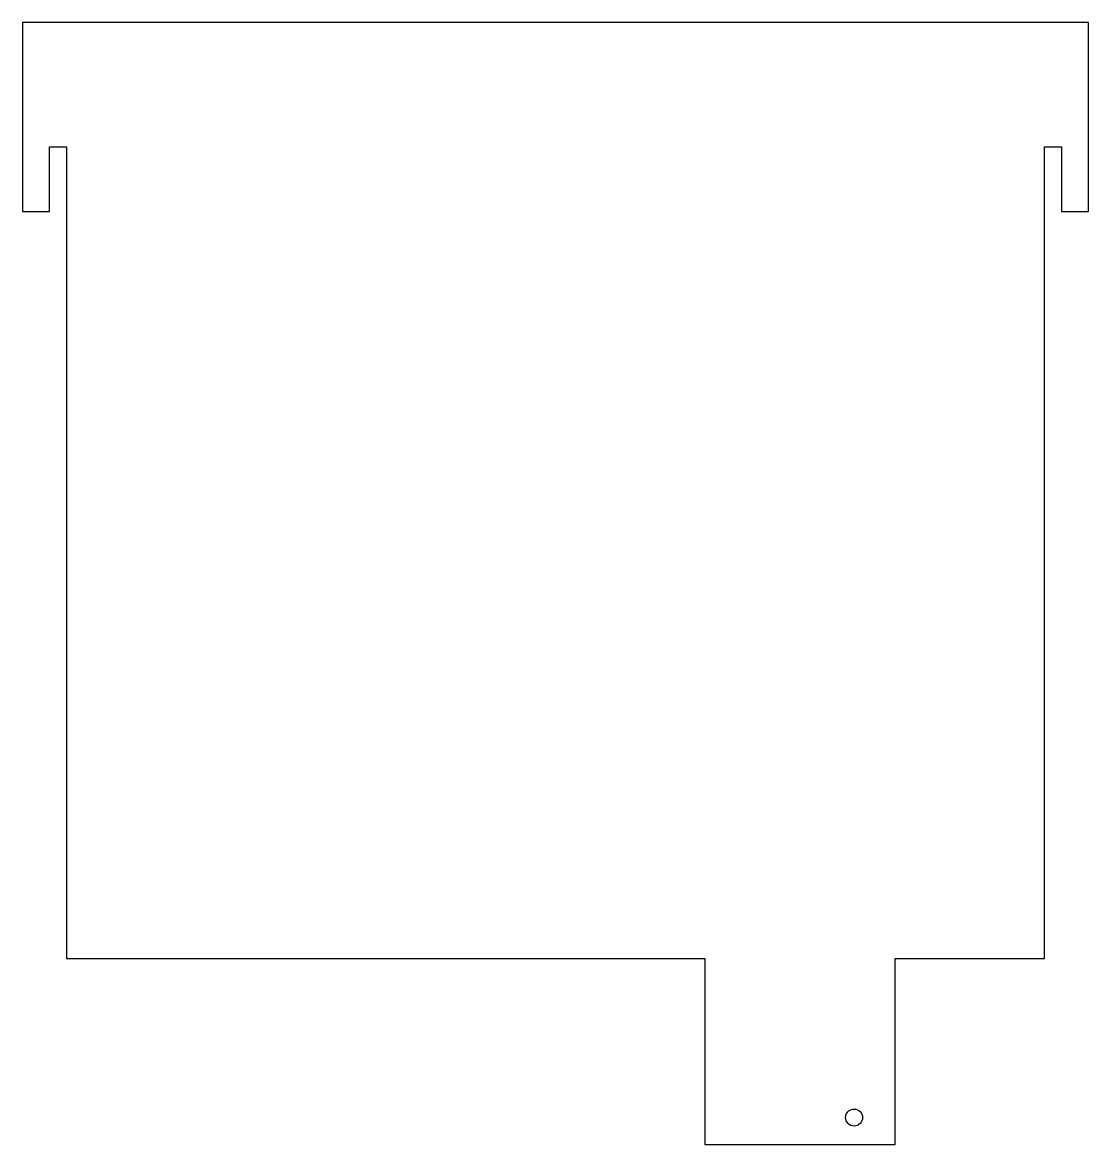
# Model space of a CAD drawing. Header units: millimetres. Extents: x -99 to 99, y -121 to 87.
import ezdxf

# ---------------------------------------------------------------- set-up
doc = ezdxf.new("R2010")
doc.units = ezdxf.units.MM

msp = doc.modelspace()

# ---------------------------------------------------------------- linework, layer by layer
msp.add_lwpolyline([(98.65, 86.62), (-98.65, 86.62), (-98.65, 51.62), (-93.65, 51.62), (-93.65, 63.62), (-90.5, 63.62), (-90.5, -86.62), (27.65, -86.62), (27.65, -121.02), (62.85, -121.02), (62.85, -86.62), (90.5, -86.62), (90.5, 63.62), (93.65, 63.62), (93.65, 51.62), (98.65, 51.62)], close=True)
msp.add_circle((55.25, -116.02), 1.57)

doc.saveas('drawing.dxf')
